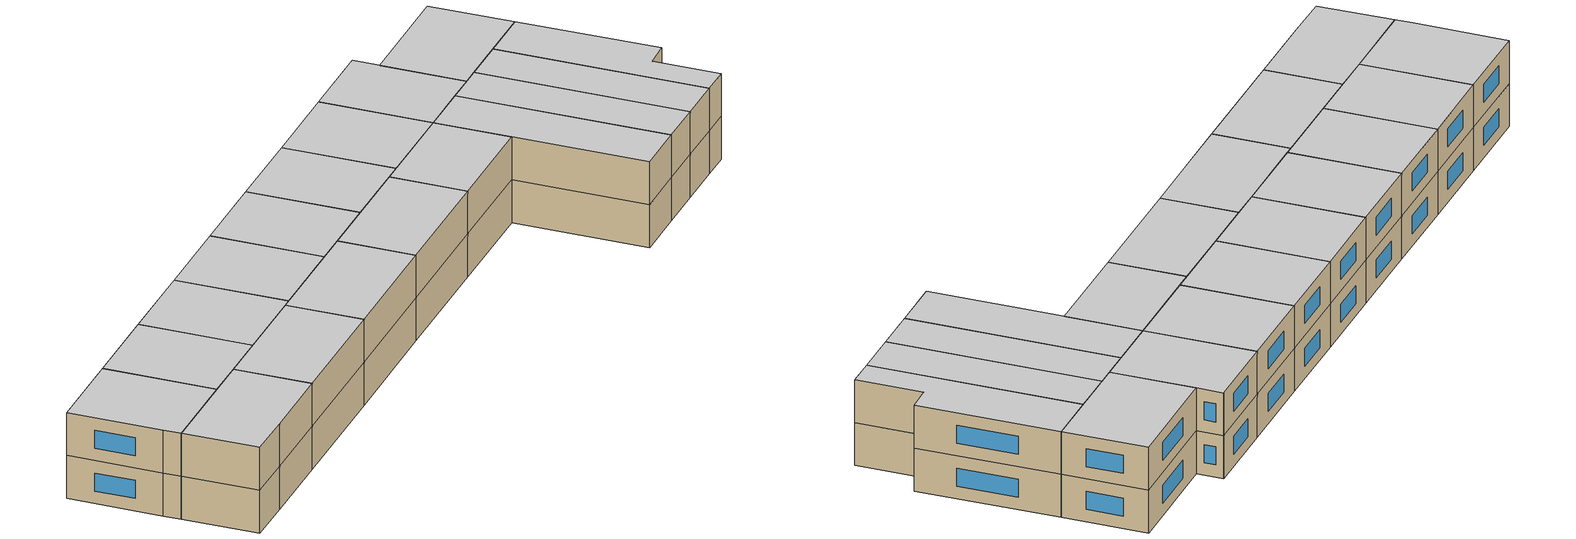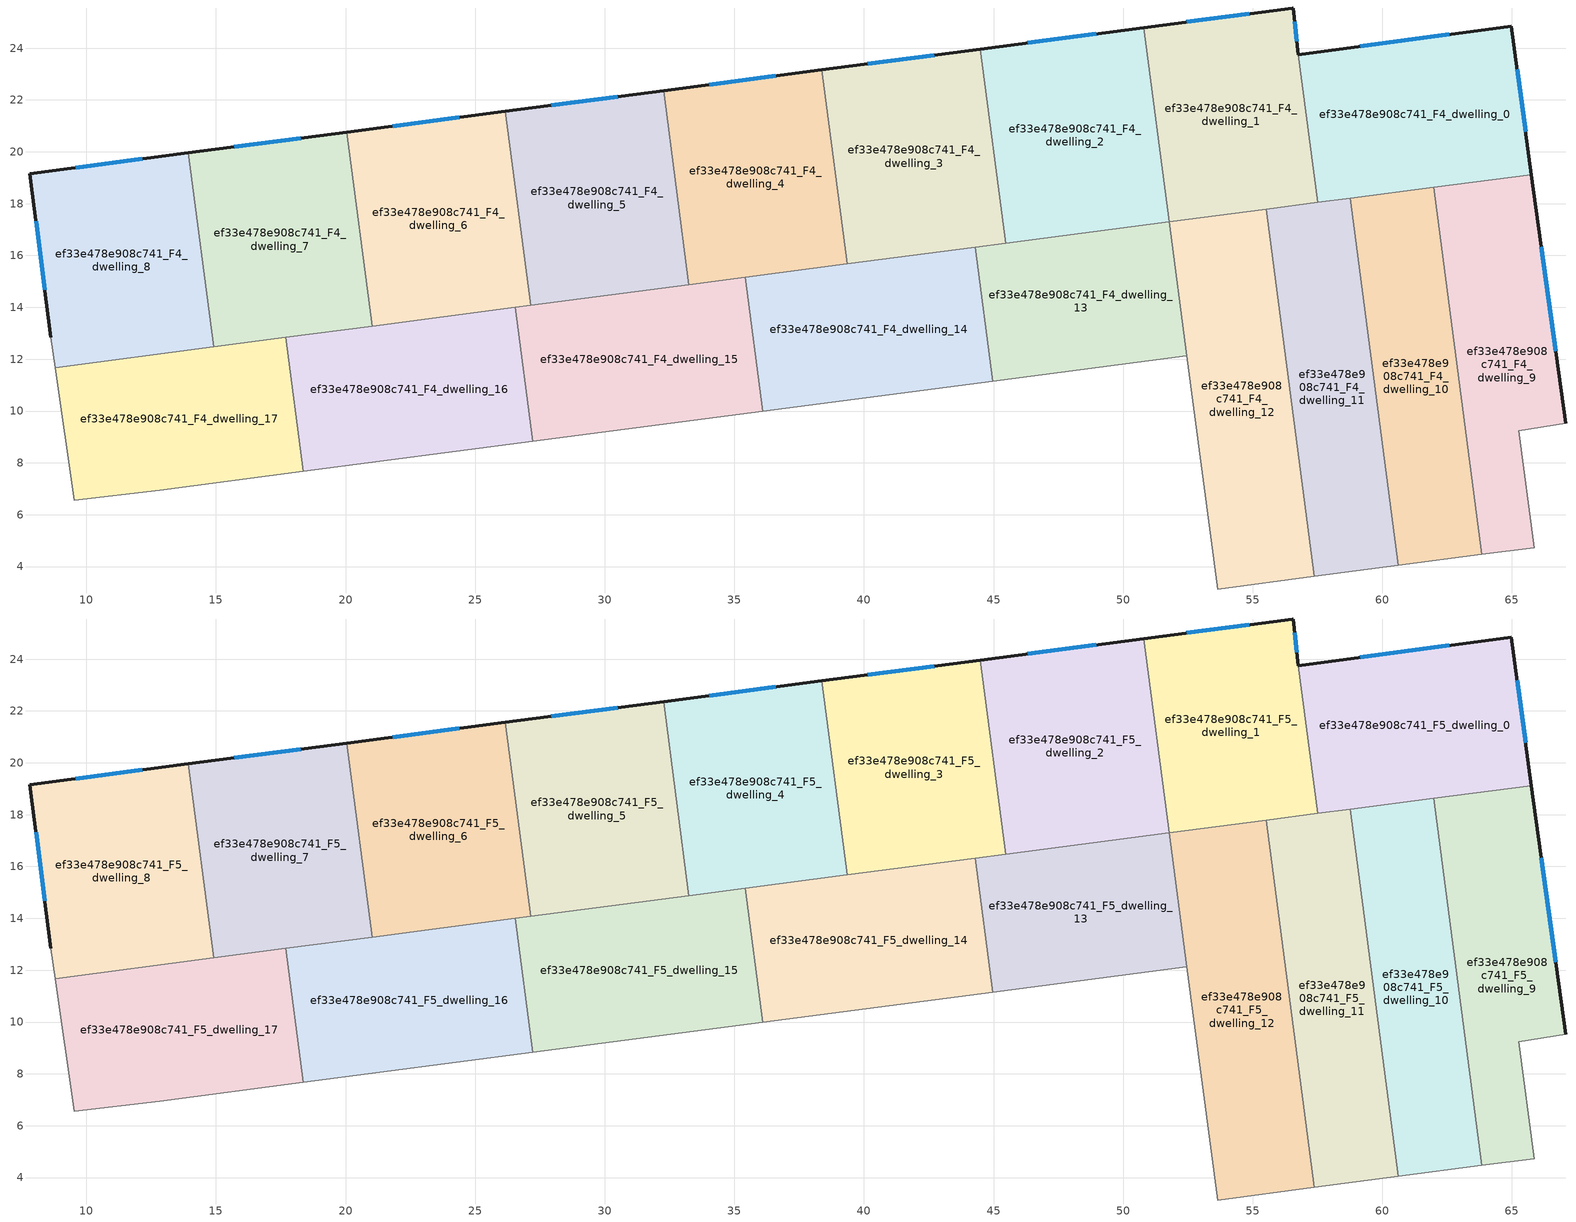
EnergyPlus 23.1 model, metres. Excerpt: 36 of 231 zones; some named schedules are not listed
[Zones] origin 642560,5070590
ef33e478e908c741_F4_dwelling_0
 floor to ef33e478e908c741_F3_dwelling_0 (EU_floor_Construction): 64.97,24.84 65.75,19.12 57.51,18.05 56.76,23.75 z12
 wall outside (EU_wall_Construction): 65.75,19.12 64.97,24.84 56.76,23.75 z12:15
 wall to ef33e478e908c741_F4_dwelling_1 (EU_wall_Construction): 56.76,23.75 57.51,18.05 z12:15
 wall to ef33e478e908c741_F4_dwelling_9 (EU_wall_Construction): 61.98,18.63 65.75,19.12 z12:15
 wall to ef33e478e908c741_F4_dwelling_10 (EU_wall_Construction): 58.75,18.21 61.98,18.63 z12:15
 wall to ef33e478e908c741_F4_dwelling_11 (EU_wall_Construction): 57.51,18.05 58.75,18.21 z12:15
 window (EU_Window_Construction): 62.59,24.53 59.14,24.07 / 65.53,20.78 65.2,23.19 z12.87:14.13
ef33e478e908c741_F4_dwelling_1
 floor to ef33e478e908c741_F3_dwelling_1 (EU_floor_Construction): 56.56,25.55 56.76,23.75 57.51,18.05 51.78,17.3 50.8,24.79 56.53,25.54 z12
 wall outside (EU_wall_Construction): 56.76,23.75 56.56,25.55 56.53,25.54 50.8,24.79 z12:15
 wall to ef33e478e908c741_F4_dwelling_2 (EU_wall_Construction): 50.8,24.79 51.78,17.3 z12:15
 wall to ef33e478e908c741_F4_dwelling_12 (EU_wall_Construction): 51.78,17.3 55.52,17.79 z12:15
 wall to ef33e478e908c741_F4_dwelling_11 (EU_wall_Construction): 55.52,17.79 57.51,18.05 z12:15
 window (EU_Window_Construction): 54.87,25.33 52.46,25.01 / 56.71,24.27 56.62,25.03 z12.87:14.13
ef33e478e908c741_F4_dwelling_10
 floor to ef33e478e908c741_F3_dwelling_10 (EU_floor_Construction): 61.98,18.63 63.84,4.46 60.61,4.04 58.75,18.21 z12
 wall to ef33e478e908c741_F4_dwelling_9 (EU_wall_Construction): 63.84,4.46 61.98,18.63 z12:15
 wall adiabatic (EU_wall_Construction): 60.61,4.04 63.84,4.46 z12:15
 wall to ef33e478e908c741_F4_dwelling_11 (EU_wall_Construction): 58.75,18.21 60.61,4.04 z12:15
ef33e478e908c741_F4_dwelling_11
 floor to ef33e478e908c741_F3_dwelling_11 (EU_floor_Construction): 58.75,18.21 60.61,4.04 57.38,3.62 55.52,17.79 z12
 wall adiabatic (EU_wall_Construction): 57.38,3.62 60.61,4.04 z12:15
 wall to ef33e478e908c741_F4_dwelling_12 (EU_wall_Construction): 55.52,17.79 57.38,3.62 z12:15
ef33e478e908c741_F4_dwelling_12
 floor to ef33e478e908c741_F3_dwelling_12 (EU_floor_Construction): 55.52,17.79 57.38,3.62 53.66,3.13 52.46,12.14 51.78,17.3 z12
 wall adiabatic (EU_wall_Construction): 52.46,12.14 53.66,3.13 57.38,3.62 z12:15
 wall to ef33e478e908c741_F4_dwelling_13 (EU_wall_Construction): 51.78,17.3 52.46,12.14 z12:15
ef33e478e908c741_F4_dwelling_13
 floor to ef33e478e908c741_F3_dwelling_13 (EU_floor_Construction): 51.78,17.3 52.46,12.14 44.96,11.16 44.29,16.32 z12
 wall adiabatic (EU_wall_Construction): 44.96,11.16 52.46,12.14 z12:15
 wall to ef33e478e908c741_F4_dwelling_14 (EU_wall_Construction): 44.29,16.32 44.96,11.16 z12:15
 wall to ef33e478e908c741_F4_dwelling_2 (EU_wall_Construction): 51.78,17.3 45.47,16.47 z12:15
 wall to ef33e478e908c741_F4_dwelling_3 (EU_wall_Construction): 45.47,16.47 44.29,16.32 z12:15
ef33e478e908c741_F4_dwelling_14
 floor to ef33e478e908c741_F3_dwelling_14 (EU_floor_Construction): 44.29,16.32 44.96,11.16 36.1,10 35.42,15.16 z12
 wall adiabatic (EU_wall_Construction): 36.1,10 44.96,11.16 z12:15
 wall to ef33e478e908c741_F4_dwelling_15 (EU_wall_Construction): 35.42,15.16 36.1,10 z12:15
 wall to ef33e478e908c741_F4_dwelling_3 (EU_wall_Construction): 44.29,16.32 39.36,15.67 z12:15
 wall to ef33e478e908c741_F4_dwelling_4 (EU_wall_Construction): 39.36,15.67 35.42,15.16 z12:15
ef33e478e908c741_F4_dwelling_15
 floor to ef33e478e908c741_F3_dwelling_15 (EU_floor_Construction): 35.42,15.16 36.1,10 27.23,8.83 26.56,14 z12
 wall adiabatic (EU_wall_Construction): 27.23,8.83 36.1,10 z12:15
 wall to ef33e478e908c741_F4_dwelling_16 (EU_wall_Construction): 26.56,14 27.23,8.83 z12:15
 wall to ef33e478e908c741_F4_dwelling_5 (EU_wall_Construction): 33.25,14.87 27.14,14.07 z12:15
 wall to ef33e478e908c741_F4_dwelling_6 (EU_wall_Construction): 27.14,14.07 26.56,14 z12:15
 wall to ef33e478e908c741_F4_dwelling_4 (EU_wall_Construction): 35.42,15.16 33.25,14.87 z12:15
ef33e478e908c741_F4_dwelling_16
 floor to ef33e478e908c741_F3_dwelling_16 (EU_floor_Construction): 26.56,14 27.23,8.83 18.37,7.67 17.69,12.84 z12
 wall adiabatic (EU_wall_Construction): 18.37,7.67 27.23,8.83 z12:15
 wall to ef33e478e908c741_F4_dwelling_17 (EU_wall_Construction): 17.69,12.84 18.37,7.67 z12:15
 wall to ef33e478e908c741_F4_dwelling_6 (EU_wall_Construction): 26.56,14 21.02,13.27 z12:15
 wall to ef33e478e908c741_F4_dwelling_7 (EU_wall_Construction): 21.02,13.27 17.69,12.84 z12:15
ef33e478e908c741_F4_dwelling_17
 floor to ef33e478e908c741_F3_dwelling_17 (EU_floor_Construction): 17.69,12.84 18.37,7.67 12.83,6.95 9.53,6.55 8.79,11.67 z12
 wall adiabatic (EU_wall_Construction): 8.79,11.67 9.53,6.55 12.83,6.95 18.37,7.67 z12:15
 wall to ef33e478e908c741_F4_dwelling_8 (EU_wall_Construction): 14.91,12.47 8.79,11.67 z12:15
 wall to ef33e478e908c741_F4_dwelling_7 (EU_wall_Construction): 17.69,12.84 14.91,12.47 z12:15
ef33e478e908c741_F4_dwelling_2
 floor to ef33e478e908c741_F3_dwelling_2 (EU_floor_Construction): 50.8,24.79 51.78,17.3 45.47,16.47 44.49,23.96 z12
 wall outside (EU_wall_Construction): 50.8,24.79 44.49,23.96 z12:15
 wall to ef33e478e908c741_F4_dwelling_3 (EU_wall_Construction): 44.49,23.96 45.47,16.47 z12:15
 window (EU_Window_Construction): 48.97,24.55 46.32,24.2 z12.87:14.13
ef33e478e908c741_F4_dwelling_3
 floor to ef33e478e908c741_F3_dwelling_3 (EU_floor_Construction): 44.49,23.96 45.47,16.47 39.36,15.67 38.38,23.16 z12
 wall outside (EU_wall_Construction): 44.49,23.96 38.38,23.16 z12:15
 wall to ef33e478e908c741_F4_dwelling_4 (EU_wall_Construction): 38.38,23.16 39.36,15.67 z12:15
 window (EU_Window_Construction): 42.72,23.73 40.15,23.4 z12.87:14.13
ef33e478e908c741_F4_dwelling_4
 floor to ef33e478e908c741_F3_dwelling_4 (EU_floor_Construction): 38.38,23.16 39.36,15.67 33.25,14.87 32.27,22.36 z12
 wall outside (EU_wall_Construction): 38.38,23.16 32.27,22.36 z12:15
 wall to ef33e478e908c741_F4_dwelling_5 (EU_wall_Construction): 32.27,22.36 33.25,14.87 z12:15
 window (EU_Window_Construction): 36.61,22.93 34.04,22.59 z12.87:14.13
ef33e478e908c741_F4_dwelling_5
 floor to ef33e478e908c741_F3_dwelling_5 (EU_floor_Construction): 32.27,22.36 33.25,14.87 27.14,14.07 26.16,21.56 z12
 wall outside (EU_wall_Construction): 32.27,22.36 26.16,21.56 z12:15
 wall to ef33e478e908c741_F4_dwelling_6 (EU_wall_Construction): 26.16,21.56 27.14,14.07 z12:15
 window (EU_Window_Construction): 30.5,22.13 27.93,21.79 z12.87:14.13
ef33e478e908c741_F4_dwelling_6
 floor to ef33e478e908c741_F3_dwelling_6 (EU_floor_Construction): 26.16,21.56 27.14,14.07 21.02,13.27 20.05,20.76 z12
 wall outside (EU_wall_Construction): 26.16,21.56 20.05,20.76 z12:15
 wall to ef33e478e908c741_F4_dwelling_7 (EU_wall_Construction): 20.05,20.76 21.02,13.27 z12:15
 window (EU_Window_Construction): 24.39,21.33 21.82,20.99 z12.87:14.13
ef33e478e908c741_F4_dwelling_7
 floor to ef33e478e908c741_F3_dwelling_7 (EU_floor_Construction): 20.05,20.76 21.02,13.27 14.91,12.47 13.93,19.96 z12
 wall outside (EU_wall_Construction): 20.05,20.76 13.93,19.96 z12:15
 wall to ef33e478e908c741_F4_dwelling_8 (EU_wall_Construction): 13.93,19.96 14.91,12.47 z12:15
 window (EU_Window_Construction): 18.27,20.53 15.7,20.19 z12.87:14.13
ef33e478e908c741_F4_dwelling_8
 floor to ef33e478e908c741_F3_dwelling_8 (EU_floor_Construction): 13.93,19.96 14.91,12.47 8.79,11.67 8.63,12.85 7.83,19.16 z12
 wall outside (EU_wall_Construction): 13.93,19.96 7.83,19.16 8.63,12.85 z12:15
 wall adiabatic (EU_wall_Construction): 8.63,12.85 8.79,11.67 z12:15
 window (EU_Window_Construction): 12.16,19.73 9.6,19.39 / 8.06,17.33 8.39,14.68 z12.87:14.13
ef33e478e908c741_F4_dwelling_9
 floor to ef33e478e908c741_F3_dwelling_9 (EU_floor_Construction): 65.75,19.12 67.07,9.53 65.27,9.23 65.86,4.73 63.84,4.46 61.98,18.63 z12
 wall outside (EU_wall_Construction): 67.07,9.53 65.75,19.12 z12:15
 wall adiabatic (EU_wall_Construction): 63.84,4.46 65.86,4.73 65.27,9.23 67.07,9.53 z12:15
 window (EU_Window_Construction): 66.69,12.31 66.13,16.34 z12.87:14.13
ef33e478e908c741_F5_dwelling_0
 floor to ef33e478e908c741_F4_dwelling_0 (EU_floor_Construction): 64.97,24.84 65.75,19.12 57.51,18.05 56.76,23.75 z15
 wall outside (EU_wall_Construction): 65.75,19.12 64.97,24.84 56.76,23.75 z15:18
 wall to ef33e478e908c741_F5_dwelling_1 (EU_wall_Construction): 56.76,23.75 57.51,18.05 z15:18
 wall to ef33e478e908c741_F5_dwelling_9 (EU_wall_Construction): 61.98,18.63 65.75,19.12 z15:18
 wall to ef33e478e908c741_F5_dwelling_10 (EU_wall_Construction): 58.75,18.21 61.98,18.63 z15:18
 wall to ef33e478e908c741_F5_dwelling_11 (EU_wall_Construction): 57.51,18.05 58.75,18.21 z15:18
 window (EU_Window_Construction): 62.59,24.53 59.14,24.07 / 65.53,20.78 65.2,23.19 z15.87:17.13
 ceiling to ef33e478e908c741_F6_dwelling_0 (EU_floor_Construction): 65.75,19.12 64.97,24.84 56.76,23.75 57.51,18.05 z18
ef33e478e908c741_F5_dwelling_1
 floor to ef33e478e908c741_F4_dwelling_1 (EU_floor_Construction): 56.56,25.55 56.76,23.75 57.51,18.05 51.78,17.3 50.8,24.79 56.53,25.54 z15
 wall outside (EU_wall_Construction): 56.76,23.75 56.56,25.55 56.53,25.54 50.8,24.79 z15:18
 wall to ef33e478e908c741_F5_dwelling_2 (EU_wall_Construction): 50.8,24.79 51.78,17.3 z15:18
 wall to ef33e478e908c741_F5_dwelling_12 (EU_wall_Construction): 51.78,17.3 55.52,17.79 z15:18
 wall to ef33e478e908c741_F5_dwelling_11 (EU_wall_Construction): 55.52,17.79 57.51,18.05 z15:18
 window (EU_Window_Construction): 54.87,25.33 52.46,25.01 / 56.71,24.27 56.62,25.03 z15.87:17.13
 ceiling to ef33e478e908c741_F6_dwelling_1 (EU_floor_Construction): 57.51,18.05 56.76,23.75 56.56,25.55 56.53,25.54 50.8,24.79 51.78,17.3 z18
ef33e478e908c741_F5_dwelling_10
 floor to ef33e478e908c741_F4_dwelling_10 (EU_floor_Construction): 61.98,18.63 63.84,4.46 60.61,4.04 58.75,18.21 z15
 wall to ef33e478e908c741_F5_dwelling_9 (EU_wall_Construction): 63.84,4.46 61.98,18.63 z15:18
 wall adiabatic (EU_wall_Construction): 60.61,4.04 63.84,4.46 z15:18
 wall to ef33e478e908c741_F5_dwelling_11 (EU_wall_Construction): 58.75,18.21 60.61,4.04 z15:18
 ceiling to ef33e478e908c741_F6_dwelling_10 (EU_floor_Construction): 63.84,4.46 61.98,18.63 58.75,18.21 60.61,4.04 z18
ef33e478e908c741_F5_dwelling_11
 floor to ef33e478e908c741_F4_dwelling_11 (EU_floor_Construction): 58.75,18.21 60.61,4.04 57.38,3.62 55.52,17.79 z15
 wall adiabatic (EU_wall_Construction): 57.38,3.62 60.61,4.04 z15:18
 wall to ef33e478e908c741_F5_dwelling_12 (EU_wall_Construction): 55.52,17.79 57.38,3.62 z15:18
 ceiling to ef33e478e908c741_F6_dwelling_11 (EU_floor_Construction): 60.61,4.04 58.75,18.21 55.52,17.79 57.38,3.62 z18
ef33e478e908c741_F5_dwelling_12
 floor to ef33e478e908c741_F4_dwelling_12 (EU_floor_Construction): 55.52,17.79 57.38,3.62 53.66,3.13 52.46,12.14 51.78,17.3 z15
 wall adiabatic (EU_wall_Construction): 52.46,12.14 53.66,3.13 57.38,3.62 z15:18
 wall to ef33e478e908c741_F5_dwelling_13 (EU_wall_Construction): 51.78,17.3 52.46,12.14 z15:18
 ceiling to ef33e478e908c741_F6_dwelling_12 (EU_floor_Construction): 57.38,3.62 55.52,17.79 51.78,17.3 52.46,12.14 53.66,3.13 z18
ef33e478e908c741_F5_dwelling_13
 floor to ef33e478e908c741_F4_dwelling_13 (EU_floor_Construction): 51.78,17.3 52.46,12.14 44.96,11.16 44.29,16.32 z15
 wall adiabatic (EU_wall_Construction): 44.96,11.16 52.46,12.14 z15:18
 wall to ef33e478e908c741_F5_dwelling_14 (EU_wall_Construction): 44.29,16.32 44.96,11.16 z15:18
 wall to ef33e478e908c741_F5_dwelling_2 (EU_wall_Construction): 51.78,17.3 45.47,16.47 z15:18
 wall to ef33e478e908c741_F5_dwelling_3 (EU_wall_Construction): 45.47,16.47 44.29,16.32 z15:18
 ceiling to ef33e478e908c741_F6_dwelling_13 (EU_floor_Construction): 52.46,12.14 51.78,17.3 44.29,16.32 44.96,11.16 z18
ef33e478e908c741_F5_dwelling_14
 floor to ef33e478e908c741_F4_dwelling_14 (EU_floor_Construction): 44.29,16.32 44.96,11.16 36.1,10 35.42,15.16 z15
 wall adiabatic (EU_wall_Construction): 36.1,10 44.96,11.16 z15:18
 wall to ef33e478e908c741_F5_dwelling_15 (EU_wall_Construction): 35.42,15.16 36.1,10 z15:18
 wall to ef33e478e908c741_F5_dwelling_3 (EU_wall_Construction): 44.29,16.32 39.36,15.67 z15:18
 wall to ef33e478e908c741_F5_dwelling_4 (EU_wall_Construction): 39.36,15.67 35.42,15.16 z15:18
 ceiling to ef33e478e908c741_F6_dwelling_14 (EU_floor_Construction): 44.96,11.16 44.29,16.32 35.42,15.16 36.1,10 z18
ef33e478e908c741_F5_dwelling_15
 floor to ef33e478e908c741_F4_dwelling_15 (EU_floor_Construction): 35.42,15.16 36.1,10 27.23,8.83 26.56,14 z15
 wall adiabatic (EU_wall_Construction): 27.23,8.83 36.1,10 z15:18
 wall to ef33e478e908c741_F5_dwelling_16 (EU_wall_Construction): 26.56,14 27.23,8.83 z15:18
 wall to ef33e478e908c741_F5_dwelling_5 (EU_wall_Construction): 33.25,14.87 27.14,14.07 z15:18
 wall to ef33e478e908c741_F5_dwelling_6 (EU_wall_Construction): 27.14,14.07 26.56,14 z15:18
 wall to ef33e478e908c741_F5_dwelling_4 (EU_wall_Construction): 35.42,15.16 33.25,14.87 z15:18
 ceiling to ef33e478e908c741_F6_dwelling_15 (EU_floor_Construction): 36.1,10 35.42,15.16 26.56,14 27.23,8.83 z18
ef33e478e908c741_F5_dwelling_16
 floor to ef33e478e908c741_F4_dwelling_16 (EU_floor_Construction): 26.56,14 27.23,8.83 18.37,7.67 17.69,12.84 z15
 wall adiabatic (EU_wall_Construction): 18.37,7.67 27.23,8.83 z15:18
 wall to ef33e478e908c741_F5_dwelling_17 (EU_wall_Construction): 17.69,12.84 18.37,7.67 z15:18
 wall to ef33e478e908c741_F5_dwelling_6 (EU_wall_Construction): 26.56,14 21.02,13.27 z15:18
 wall to ef33e478e908c741_F5_dwelling_7 (EU_wall_Construction): 21.02,13.27 17.69,12.84 z15:18
 ceiling to ef33e478e908c741_F6_dwelling_16 (EU_floor_Construction): 27.23,8.83 26.56,14 17.69,12.84 18.37,7.67 z18
ef33e478e908c741_F5_dwelling_17
 floor to ef33e478e908c741_F4_dwelling_17 (EU_floor_Construction): 17.69,12.84 18.37,7.67 12.83,6.95 9.53,6.55 8.79,11.67 z15
 wall adiabatic (EU_wall_Construction): 8.79,11.67 9.53,6.55 12.83,6.95 18.37,7.67 z15:18
 wall to ef33e478e908c741_F5_dwelling_8 (EU_wall_Construction): 14.91,12.47 8.79,11.67 z15:18
 wall to ef33e478e908c741_F5_dwelling_7 (EU_wall_Construction): 17.69,12.84 14.91,12.47 z15:18
 ceiling to ef33e478e908c741_F6_dwelling_17 (EU_floor_Construction): 18.37,7.67 17.69,12.84 8.79,11.67 9.53,6.55 12.83,6.95 z18
ef33e478e908c741_F5_dwelling_2
 floor to ef33e478e908c741_F4_dwelling_2 (EU_floor_Construction): 50.8,24.79 51.78,17.3 45.47,16.47 44.49,23.96 z15
 wall outside (EU_wall_Construction): 50.8,24.79 44.49,23.96 z15:18
 wall to ef33e478e908c741_F5_dwelling_3 (EU_wall_Construction): 44.49,23.96 45.47,16.47 z15:18
 window (EU_Window_Construction): 48.97,24.55 46.32,24.2 z15.87:17.13
 ceiling to ef33e478e908c741_F6_dwelling_2 (EU_floor_Construction): 51.78,17.3 50.8,24.79 44.49,23.96 45.47,16.47 z18
ef33e478e908c741_F5_dwelling_3
 floor to ef33e478e908c741_F4_dwelling_3 (EU_floor_Construction): 44.49,23.96 45.47,16.47 39.36,15.67 38.38,23.16 z15
 wall outside (EU_wall_Construction): 44.49,23.96 38.38,23.16 z15:18
 wall to ef33e478e908c741_F5_dwelling_4 (EU_wall_Construction): 38.38,23.16 39.36,15.67 z15:18
 window (EU_Window_Construction): 42.72,23.73 40.15,23.4 z15.87:17.13
 ceiling to ef33e478e908c741_F6_dwelling_3 (EU_floor_Construction): 45.47,16.47 44.49,23.96 38.38,23.16 39.36,15.67 z18
ef33e478e908c741_F5_dwelling_4
 floor to ef33e478e908c741_F4_dwelling_4 (EU_floor_Construction): 38.38,23.16 39.36,15.67 33.25,14.87 32.27,22.36 z15
 wall outside (EU_wall_Construction): 38.38,23.16 32.27,22.36 z15:18
 wall to ef33e478e908c741_F5_dwelling_5 (EU_wall_Construction): 32.27,22.36 33.25,14.87 z15:18
 window (EU_Window_Construction): 36.61,22.93 34.04,22.59 z15.87:17.13
 ceiling to ef33e478e908c741_F6_dwelling_4 (EU_floor_Construction): 39.36,15.67 38.38,23.16 32.27,22.36 33.25,14.87 z18
ef33e478e908c741_F5_dwelling_5
 floor to ef33e478e908c741_F4_dwelling_5 (EU_floor_Construction): 32.27,22.36 33.25,14.87 27.14,14.07 26.16,21.56 z15
 wall outside (EU_wall_Construction): 32.27,22.36 26.16,21.56 z15:18
 wall to ef33e478e908c741_F5_dwelling_6 (EU_wall_Construction): 26.16,21.56 27.14,14.07 z15:18
 window (EU_Window_Construction): 30.5,22.13 27.93,21.79 z15.87:17.13
 ceiling to ef33e478e908c741_F6_dwelling_5 (EU_floor_Construction): 33.25,14.87 32.27,22.36 26.16,21.56 27.14,14.07 z18
ef33e478e908c741_F5_dwelling_6
 floor to ef33e478e908c741_F4_dwelling_6 (EU_floor_Construction): 26.16,21.56 27.14,14.07 21.02,13.27 20.05,20.76 z15
 wall outside (EU_wall_Construction): 26.16,21.56 20.05,20.76 z15:18
 wall to ef33e478e908c741_F5_dwelling_7 (EU_wall_Construction): 20.05,20.76 21.02,13.27 z15:18
 window (EU_Window_Construction): 24.39,21.33 21.82,20.99 z15.87:17.13
 ceiling to ef33e478e908c741_F6_dwelling_6 (EU_floor_Construction): 27.14,14.07 26.16,21.56 20.05,20.76 21.02,13.27 z18
ef33e478e908c741_F5_dwelling_7
 floor to ef33e478e908c741_F4_dwelling_7 (EU_floor_Construction): 20.05,20.76 21.02,13.27 14.91,12.47 13.93,19.96 z15
 wall outside (EU_wall_Construction): 20.05,20.76 13.93,19.96 z15:18
 wall to ef33e478e908c741_F5_dwelling_8 (EU_wall_Construction): 13.93,19.96 14.91,12.47 z15:18
 window (EU_Window_Construction): 18.27,20.53 15.7,20.19 z15.87:17.13
 ceiling to ef33e478e908c741_F6_dwelling_7 (EU_floor_Construction): 21.02,13.27 20.05,20.76 13.93,19.96 14.91,12.47 z18
ef33e478e908c741_F5_dwelling_8
 floor to ef33e478e908c741_F4_dwelling_8 (EU_floor_Construction): 13.93,19.96 14.91,12.47 8.79,11.67 8.63,12.85 7.83,19.16 z15
 wall outside (EU_wall_Construction): 13.93,19.96 7.83,19.16 8.63,12.85 z15:18
 wall adiabatic (EU_wall_Construction): 8.63,12.85 8.79,11.67 z15:18
 window (EU_Window_Construction): 12.16,19.73 9.6,19.39 / 8.06,17.33 8.39,14.68 z15.87:17.13
 ceiling to ef33e478e908c741_F6_dwelling_8 (EU_floor_Construction): 14.91,12.47 13.93,19.96 7.83,19.16 8.63,12.85 8.79,11.67 z18
ef33e478e908c741_F5_dwelling_9
 floor to ef33e478e908c741_F4_dwelling_9 (EU_floor_Construction): 65.75,19.12 67.07,9.53 65.27,9.23 65.86,4.73 63.84,4.46 61.98,18.63 z15
 wall outside (EU_wall_Construction): 67.07,9.53 65.75,19.12 z15:18
 wall adiabatic (EU_wall_Construction): 63.84,4.46 65.86,4.73 65.27,9.23 67.07,9.53 z15:18
 window (EU_Window_Construction): 66.69,12.31 66.13,16.34 z15.87:17.13
 ceiling to ef33e478e908c741_F6_dwelling_9 (EU_floor_Construction): 65.86,4.73 65.27,9.23 67.07,9.53 65.75,19.12 61.98,18.63 63.84,4.46 z18
[Building]
EU S2 Campaign: North Axis=0; Terrain=City; Solar Distribution=FullExterior
[Site:Location]
Lyon-Bron: Latitude=45.75; Longitude=5; Time Zone=1; Elevation=198
[SizingPeriod:WeatherFileDays]
AnnualSizingPeriod: Begin Month=1; Begin Day of Month=1; End Month=12; End Day of Month=31; Day of Week for Start Day=Monday; Use Weather File Daylight Saving Period=No; Use Weather File Rain and Snow Indicators=No
[MATERIAL]
EU_InternalMass_Material: Roughness=MediumRough; Thickness=0.1; Conductivity=1; Density=1800; Specific Heat=900; Thermal Absorptance=0.9; Solar Absorptance=0.7; Visible Absorptance=0.7
[MATERIAL:NOMASS] Roughness=MediumRough; Thermal Absorptance=0.9; Solar Absorptance=0.7; Visible Absorptance=0.7
Name | Thermal Resistance
EU_wall_NoMass | 1.15691
EU_floor_NoMass | 1.78277
[WINDOWMATERIAL:SIMPLEGLAZINGSYSTEM]
EU_Window_SimpleGlazing: UFactor=2.71266; Solar Heat Gain Coefficient=0.75; Visible Transmittance=0.75
[CONSTRUCTION]
EU_wall_Construction: EU_wall_NoMass
EU_floor_Construction: EU_floor_NoMass
EU_Window_Construction: EU_Window_SimpleGlazing
EU_InternalMass_Construction: EU_InternalMass_Material
[ZONE] Type=1; Multiplier=1; Ceiling Height=autocalculate; Floor Area=autocalculate; Part of Total Floor Area=Yes
Name | Volume
ef33e478e908c741_F4_dwelling_0; ef33e478e908c741_F5_dwelling_0 | 143.422
ef33e478e908c741_F4_dwelling_1; ef33e478e908c741_F5_dwelling_1 | 131.086
ef33e478e908c741_F4_dwelling_10; ef33e478e908c741_F5_dwelling_10 | 139.622
ef33e478e908c741_F4_dwelling_11; ef33e478e908c741_F5_dwelling_11 | 139.666
ef33e478e908c741_F4_dwelling_12; ef33e478e908c741_F5_dwelling_12 | 161.384
ef33e478e908c741_F4_dwelling_13; ef33e478e908c741_F5_dwelling_13 | 117.94
ef33e478e908c741_F4_dwelling_14; ef33e478e908c741_F5_dwelling_14 | 139.639
ef33e478e908c741_F4_dwelling_15; ef33e478e908c741_F5_dwelling_15 | 139.651
ef33e478e908c741_F4_dwelling_16; ef33e478e908c741_F5_dwelling_16 | 139.64
ef33e478e908c741_F4_dwelling_17; ef33e478e908c741_F5_dwelling_17 | 139.644
ef33e478e908c741_F4_dwelling_2; ef33e478e908c741_F5_dwelling_2 | 144.415
ef33e478e908c741_F4_dwelling_3; ef33e478e908c741_F5_dwelling_3 | 139.658
ef33e478e908c741_F4_dwelling_4; ef33e478e908c741_F5_dwelling_4 | 139.632
ef33e478e908c741_F4_dwelling_5; ef33e478e908c741_F5_dwelling_5 | 139.638
ef33e478e908c741_F4_dwelling_6; ef33e478e908c741_F5_dwelling_6; ef33e478e908c741_F4_dwelling_7; ef33e478e908c741_F5_dwelling_7 | 139.646
ef33e478e908c741_F4_dwelling_8; ef33e478e908c741_F5_dwelling_8 | 139.653
ef33e478e908c741_F4_dwelling_9; ef33e478e908c741_F5_dwelling_9 | 139.655
[INTERNALMASS] Construction=EU_InternalMass_Construction
Name | Zone or ZoneList | Surface Area
ef33e478e908c741_F4_dwelling_0_EU_InternalMass | ef33e478e908c741_F4_dwelling_0 | 47.8076
ef33e478e908c741_F4_dwelling_1_EU_InternalMass | ef33e478e908c741_F4_dwelling_1 | 43.6956
ef33e478e908c741_F4_dwelling_2_EU_InternalMass | ef33e478e908c741_F4_dwelling_2 | 48.1387
ef33e478e908c741_F4_dwelling_3_EU_InternalMass | ef33e478e908c741_F4_dwelling_3 | 46.5526
ef33e478e908c741_F4_dwelling_4_EU_InternalMass | ef33e478e908c741_F4_dwelling_4 | 46.5438
ef33e478e908c741_F4_dwelling_5_EU_InternalMass | ef33e478e908c741_F4_dwelling_5 | 46.5459
ef33e478e908c741_F4_dwelling_6_EU_InternalMass | ef33e478e908c741_F4_dwelling_6 | 46.5487
ef33e478e908c741_F4_dwelling_7_EU_InternalMass | ef33e478e908c741_F4_dwelling_7 | 46.5488
ef33e478e908c741_F4_dwelling_8_EU_InternalMass | ef33e478e908c741_F4_dwelling_8 | 46.5511
ef33e478e908c741_F4_dwelling_9_EU_InternalMass | ef33e478e908c741_F4_dwelling_9 | 46.5516
ef33e478e908c741_F4_dwelling_10_EU_InternalMass | ef33e478e908c741_F4_dwelling_10 | 46.5407
ef33e478e908c741_F4_dwelling_11_EU_InternalMass | ef33e478e908c741_F4_dwelling_11 | 46.5549
ef33e478e908c741_F4_dwelling_12_EU_InternalMass | ef33e478e908c741_F4_dwelling_12 | 53.7947
ef33e478e908c741_F4_dwelling_13_EU_InternalMass | ef33e478e908c741_F4_dwelling_13 | 39.3134
ef33e478e908c741_F4_dwelling_14_EU_InternalMass | ef33e478e908c741_F4_dwelling_14 | 46.5467
ef33e478e908c741_F4_dwelling_15_EU_InternalMass | ef33e478e908c741_F4_dwelling_15 | 46.55
ef33e478e908c741_F4_dwelling_16_EU_InternalMass | ef33e478e908c741_F4_dwelling_16 | 46.5464
ef33e478e908c741_F4_dwelling_17_EU_InternalMass | ef33e478e908c741_F4_dwelling_17 | 46.5485
ef33e478e908c741_F5_dwelling_0_EU_InternalMass | ef33e478e908c741_F5_dwelling_0 | 47.8076
ef33e478e908c741_F5_dwelling_1_EU_InternalMass | ef33e478e908c741_F5_dwelling_1 | 43.6956
ef33e478e908c741_F5_dwelling_2_EU_InternalMass | ef33e478e908c741_F5_dwelling_2 | 48.1387
ef33e478e908c741_F5_dwelling_3_EU_InternalMass | ef33e478e908c741_F5_dwelling_3 | 46.5526
ef33e478e908c741_F5_dwelling_4_EU_InternalMass | ef33e478e908c741_F5_dwelling_4 | 46.5438
ef33e478e908c741_F5_dwelling_5_EU_InternalMass | ef33e478e908c741_F5_dwelling_5 | 46.5459
ef33e478e908c741_F5_dwelling_6_EU_InternalMass | ef33e478e908c741_F5_dwelling_6 | 46.5487
ef33e478e908c741_F5_dwelling_7_EU_InternalMass | ef33e478e908c741_F5_dwelling_7 | 46.5488
ef33e478e908c741_F5_dwelling_8_EU_InternalMass | ef33e478e908c741_F5_dwelling_8 | 46.5511
ef33e478e908c741_F5_dwelling_9_EU_InternalMass | ef33e478e908c741_F5_dwelling_9 | 46.5516
ef33e478e908c741_F5_dwelling_10_EU_InternalMass | ef33e478e908c741_F5_dwelling_10 | 46.5407
ef33e478e908c741_F5_dwelling_11_EU_InternalMass | ef33e478e908c741_F5_dwelling_11 | 46.5549
ef33e478e908c741_F5_dwelling_12_EU_InternalMass | ef33e478e908c741_F5_dwelling_12 | 53.7947
ef33e478e908c741_F5_dwelling_13_EU_InternalMass | ef33e478e908c741_F5_dwelling_13 | 39.3134
ef33e478e908c741_F5_dwelling_14_EU_InternalMass | ef33e478e908c741_F5_dwelling_14 | 46.5467
ef33e478e908c741_F5_dwelling_15_EU_InternalMass | ef33e478e908c741_F5_dwelling_15 | 46.55
ef33e478e908c741_F5_dwelling_16_EU_InternalMass | ef33e478e908c741_F5_dwelling_16 | 46.5464
ef33e478e908c741_F5_dwelling_17_EU_InternalMass | ef33e478e908c741_F5_dwelling_17 | 46.5485
[OTHEREQUIPMENT] Fuel Type=Electricity; Design Level Calculation Method=Watts/Area; Power per Zone Floor Area=1; Fraction Latent=0; Fraction Radiant=0; Fraction Lost=0; Carbon Dioxide Generation Rate=0; EndUse Subcategory=EU_Step8_InternalGains
Name | Zone or ZoneList or Space or SpaceList | Schedule
EU_Step8_InternalGain_ef33e478e908c741_F4_dwelling_0_f000 | ef33e478e908c741_F4_dwelling_0 | EU_Step8_GainSchedule_ef33e478e908c741_F4_dwelling_0_f000
EU_Step8_InternalGain_ef33e478e908c741_F4_dwelling_1_f000 | ef33e478e908c741_F4_dwelling_1 | EU_Step8_GainSchedule_ef33e478e908c741_F4_dwelling_1_f000
EU_Step8_InternalGain_ef33e478e908c741_F4_dwelling_2_f000 | ef33e478e908c741_F4_dwelling_2 | EU_Step8_GainSchedule_ef33e478e908c741_F4_dwelling_2_f000
EU_Step8_InternalGain_ef33e478e908c741_F4_dwelling_3_f000 | ef33e478e908c741_F4_dwelling_3 | EU_Step8_GainSchedule_ef33e478e908c741_F4_dwelling_3_f000
EU_Step8_InternalGain_ef33e478e908c741_F4_dwelling_4_f000 | ef33e478e908c741_F4_dwelling_4 | EU_Step8_GainSchedule_ef33e478e908c741_F4_dwelling_4_f000
EU_Step8_InternalGain_ef33e478e908c741_F4_dwelling_5_f000 | ef33e478e908c741_F4_dwelling_5 | EU_Step8_GainSchedule_ef33e478e908c741_F4_dwelling_5_f000
EU_Step8_InternalGain_ef33e478e908c741_F4_dwelling_6_f000 | ef33e478e908c741_F4_dwelling_6 | EU_Step8_GainSchedule_ef33e478e908c741_F4_dwelling_6_f000
EU_Step8_InternalGain_ef33e478e908c741_F4_dwelling_7_f000 | ef33e478e908c741_F4_dwelling_7 | EU_Step8_GainSchedule_ef33e478e908c741_F4_dwelling_7_f000
EU_Step8_InternalGain_ef33e478e908c741_F4_dwelling_8_f000 | ef33e478e908c741_F4_dwelling_8 | EU_Step8_GainSchedule_ef33e478e908c741_F4_dwelling_8_f000
EU_Step8_InternalGain_ef33e478e908c741_F4_dwelling_9_f000 | ef33e478e908c741_F4_dwelling_9 | EU_Step8_GainSchedule_ef33e478e908c741_F4_dwelling_9_f000
EU_Step8_InternalGain_ef33e478e908c741_F4_dwelling_10_f000 | ef33e478e908c741_F4_dwelling_10 | EU_Step8_GainSchedule_ef33e478e908c741_F4_dwelling_10_f000
EU_Step8_InternalGain_ef33e478e908c741_F4_dwelling_11_f000 | ef33e478e908c741_F4_dwelling_11 | EU_Step8_GainSchedule_ef33e478e908c741_F4_dwelling_11_f000
EU_Step8_InternalGain_ef33e478e908c741_F4_dwelling_12_f000 | ef33e478e908c741_F4_dwelling_12 | EU_Step8_GainSchedule_ef33e478e908c741_F4_dwelling_12_f000
EU_Step8_InternalGain_ef33e478e908c741_F4_dwelling_13_f000 | ef33e478e908c741_F4_dwelling_13 | EU_Step8_GainSchedule_ef33e478e908c741_F4_dwelling_13_f000
EU_Step8_InternalGain_ef33e478e908c741_F4_dwelling_14_f000 | ef33e478e908c741_F4_dwelling_14 | EU_Step8_GainSchedule_ef33e478e908c741_F4_dwelling_14_f000
EU_Step8_InternalGain_ef33e478e908c741_F4_dwelling_15_f000 | ef33e478e908c741_F4_dwelling_15 | EU_Step8_GainSchedule_ef33e478e908c741_F4_dwelling_15_f000
EU_Step8_InternalGain_ef33e478e908c741_F4_dwelling_16_f000 | ef33e478e908c741_F4_dwelling_16 | EU_Step8_GainSchedule_ef33e478e908c741_F4_dwelling_16_f000
EU_Step8_InternalGain_ef33e478e908c741_F4_dwelling_17_f000 | ef33e478e908c741_F4_dwelling_17 | EU_Step8_GainSchedule_ef33e478e908c741_F4_dwelling_17_f000
EU_Step8_InternalGain_ef33e478e908c741_F5_dwelling_0_f000 | ef33e478e908c741_F5_dwelling_0 | EU_Step8_GainSchedule_ef33e478e908c741_F5_dwelling_0_f000
EU_Step8_InternalGain_ef33e478e908c741_F5_dwelling_1_f000 | ef33e478e908c741_F5_dwelling_1 | EU_Step8_GainSchedule_ef33e478e908c741_F5_dwelling_1_f000
EU_Step8_InternalGain_ef33e478e908c741_F5_dwelling_2_f000 | ef33e478e908c741_F5_dwelling_2 | EU_Step8_GainSchedule_ef33e478e908c741_F5_dwelling_2_f000
EU_Step8_InternalGain_ef33e478e908c741_F5_dwelling_3_f000 | ef33e478e908c741_F5_dwelling_3 | EU_Step8_GainSchedule_ef33e478e908c741_F5_dwelling_3_f000
EU_Step8_InternalGain_ef33e478e908c741_F5_dwelling_4_f000 | ef33e478e908c741_F5_dwelling_4 | EU_Step8_GainSchedule_ef33e478e908c741_F5_dwelling_4_f000
EU_Step8_InternalGain_ef33e478e908c741_F5_dwelling_5_f000 | ef33e478e908c741_F5_dwelling_5 | EU_Step8_GainSchedule_ef33e478e908c741_F5_dwelling_5_f000
EU_Step8_InternalGain_ef33e478e908c741_F5_dwelling_6_f000 | ef33e478e908c741_F5_dwelling_6 | EU_Step8_GainSchedule_ef33e478e908c741_F5_dwelling_6_f000
EU_Step8_InternalGain_ef33e478e908c741_F5_dwelling_7_f000 | ef33e478e908c741_F5_dwelling_7 | EU_Step8_GainSchedule_ef33e478e908c741_F5_dwelling_7_f000
EU_Step8_InternalGain_ef33e478e908c741_F5_dwelling_8_f000 | ef33e478e908c741_F5_dwelling_8 | EU_Step8_GainSchedule_ef33e478e908c741_F5_dwelling_8_f000
EU_Step8_InternalGain_ef33e478e908c741_F5_dwelling_9_f000 | ef33e478e908c741_F5_dwelling_9 | EU_Step8_GainSchedule_ef33e478e908c741_F5_dwelling_9_f000
EU_Step8_InternalGain_ef33e478e908c741_F5_dwelling_10_f000 | ef33e478e908c741_F5_dwelling_10 | EU_Step8_GainSchedule_ef33e478e908c741_F5_dwelling_10_f000
EU_Step8_InternalGain_ef33e478e908c741_F5_dwelling_11_f000 | ef33e478e908c741_F5_dwelling_11 | EU_Step8_GainSchedule_ef33e478e908c741_F5_dwelling_11_f000
EU_Step8_InternalGain_ef33e478e908c741_F5_dwelling_12_f000 | ef33e478e908c741_F5_dwelling_12 | EU_Step8_GainSchedule_ef33e478e908c741_F5_dwelling_12_f000
EU_Step8_InternalGain_ef33e478e908c741_F5_dwelling_13_f000 | ef33e478e908c741_F5_dwelling_13 | EU_Step8_GainSchedule_ef33e478e908c741_F5_dwelling_13_f000
EU_Step8_InternalGain_ef33e478e908c741_F5_dwelling_14_f000 | ef33e478e908c741_F5_dwelling_14 | EU_Step8_GainSchedule_ef33e478e908c741_F5_dwelling_14_f000
EU_Step8_InternalGain_ef33e478e908c741_F5_dwelling_15_f000 | ef33e478e908c741_F5_dwelling_15 | EU_Step8_GainSchedule_ef33e478e908c741_F5_dwelling_15_f000
EU_Step8_InternalGain_ef33e478e908c741_F5_dwelling_16_f000 | ef33e478e908c741_F5_dwelling_16 | EU_Step8_GainSchedule_ef33e478e908c741_F5_dwelling_16_f000
EU_Step8_InternalGain_ef33e478e908c741_F5_dwelling_17_f000 | ef33e478e908c741_F5_dwelling_17 | EU_Step8_GainSchedule_ef33e478e908c741_F5_dwelling_17_f000
[ZONEVENTILATION:DESIGNFLOWRATE] Schedule=EU_AlwaysOn; Design Flow Rate Calculation Method=AirChanges/Hour; Air Changes per Hour=0.551728; Ventilation Type=Natural; Fan Pressure Rise=0; Fan Total Efficiency=1; Constant Term Coefficient=1; Temperature Term Coefficient=0; Velocity Term Coefficient=0; Velocity Squared Term Coefficient=0; Minimum Indoor Temperature=-100; Maximum Indoor Temperature=100; Delta Temperature=-100; Minimum Outdoor Temperature=-100; Maximum Outdoor Temperature=100; Maximum Wind Speed=40
Name | Zone or ZoneList or Space or SpaceList
EU_ConstantAir_ef33e478e908c741_F4_dwelling_0 | ef33e478e908c741_F4_dwelling_0
EU_ConstantAir_ef33e478e908c741_F4_dwelling_1 | ef33e478e908c741_F4_dwelling_1
EU_ConstantAir_ef33e478e908c741_F4_dwelling_2 | ef33e478e908c741_F4_dwelling_2
EU_ConstantAir_ef33e478e908c741_F4_dwelling_3 | ef33e478e908c741_F4_dwelling_3
EU_ConstantAir_ef33e478e908c741_F4_dwelling_4 | ef33e478e908c741_F4_dwelling_4
EU_ConstantAir_ef33e478e908c741_F4_dwelling_5 | ef33e478e908c741_F4_dwelling_5
EU_ConstantAir_ef33e478e908c741_F4_dwelling_6 | ef33e478e908c741_F4_dwelling_6
EU_ConstantAir_ef33e478e908c741_F4_dwelling_7 | ef33e478e908c741_F4_dwelling_7
EU_ConstantAir_ef33e478e908c741_F4_dwelling_8 | ef33e478e908c741_F4_dwelling_8
EU_ConstantAir_ef33e478e908c741_F4_dwelling_9 | ef33e478e908c741_F4_dwelling_9
EU_ConstantAir_ef33e478e908c741_F4_dwelling_10 | ef33e478e908c741_F4_dwelling_10
EU_ConstantAir_ef33e478e908c741_F4_dwelling_11 | ef33e478e908c741_F4_dwelling_11
EU_ConstantAir_ef33e478e908c741_F4_dwelling_12 | ef33e478e908c741_F4_dwelling_12
EU_ConstantAir_ef33e478e908c741_F4_dwelling_13 | ef33e478e908c741_F4_dwelling_13
EU_ConstantAir_ef33e478e908c741_F4_dwelling_14 | ef33e478e908c741_F4_dwelling_14
EU_ConstantAir_ef33e478e908c741_F4_dwelling_15 | ef33e478e908c741_F4_dwelling_15
EU_ConstantAir_ef33e478e908c741_F4_dwelling_16 | ef33e478e908c741_F4_dwelling_16
EU_ConstantAir_ef33e478e908c741_F4_dwelling_17 | ef33e478e908c741_F4_dwelling_17
EU_ConstantAir_ef33e478e908c741_F5_dwelling_0 | ef33e478e908c741_F5_dwelling_0
EU_ConstantAir_ef33e478e908c741_F5_dwelling_1 | ef33e478e908c741_F5_dwelling_1
EU_ConstantAir_ef33e478e908c741_F5_dwelling_2 | ef33e478e908c741_F5_dwelling_2
EU_ConstantAir_ef33e478e908c741_F5_dwelling_3 | ef33e478e908c741_F5_dwelling_3
EU_ConstantAir_ef33e478e908c741_F5_dwelling_4 | ef33e478e908c741_F5_dwelling_4
EU_ConstantAir_ef33e478e908c741_F5_dwelling_5 | ef33e478e908c741_F5_dwelling_5
EU_ConstantAir_ef33e478e908c741_F5_dwelling_6 | ef33e478e908c741_F5_dwelling_6
EU_ConstantAir_ef33e478e908c741_F5_dwelling_7 | ef33e478e908c741_F5_dwelling_7
EU_ConstantAir_ef33e478e908c741_F5_dwelling_8 | ef33e478e908c741_F5_dwelling_8
EU_ConstantAir_ef33e478e908c741_F5_dwelling_9 | ef33e478e908c741_F5_dwelling_9
EU_ConstantAir_ef33e478e908c741_F5_dwelling_10 | ef33e478e908c741_F5_dwelling_10
EU_ConstantAir_ef33e478e908c741_F5_dwelling_11 | ef33e478e908c741_F5_dwelling_11
EU_ConstantAir_ef33e478e908c741_F5_dwelling_12 | ef33e478e908c741_F5_dwelling_12
EU_ConstantAir_ef33e478e908c741_F5_dwelling_13 | ef33e478e908c741_F5_dwelling_13
EU_ConstantAir_ef33e478e908c741_F5_dwelling_14 | ef33e478e908c741_F5_dwelling_14
EU_ConstantAir_ef33e478e908c741_F5_dwelling_15 | ef33e478e908c741_F5_dwelling_15
EU_ConstantAir_ef33e478e908c741_F5_dwelling_16 | ef33e478e908c741_F5_dwelling_16
EU_ConstantAir_ef33e478e908c741_F5_dwelling_17 | ef33e478e908c741_F5_dwelling_17
[HVACTEMPLATE:ZONE:IDEALLOADSAIRSYSTEM] System Availability Schedule=EU_AlwaysOn; Maximum Heating Supply Air Temperature=50; Minimum Cooling Supply Air Temperature=13; Maximum Heating Supply Air Humidity Ratio=0.0156; Minimum Cooling Supply Air Humidity Ratio=0.0077; Heating Limit=NoLimit; Cooling Limit=NoLimit; Heating Availability Schedule=EU_AlwaysOn; Cooling Availability Schedule=EU_CoolingOff; Dehumidification Control Type=ConstantSensibleHeatRatio; Cooling Sensible Heat Ratio=0.7; Dehumidification Setpoint=60; Humidification Control Type=None; Humidification Setpoint=30; Outdoor Air Method=None; Outdoor Air Flow Rate per Person=0.00944; Outdoor Air Flow Rate per Zone Floor Area=0; Outdoor Air Flow Rate per Zone=0; Demand Controlled Ventilation Type=None; Outdoor Air Economizer Type=NoEconomizer; Heat Recovery Type=None; Sensible Heat Recovery Effectiveness=0.7; Latent Heat Recovery Effectiveness=0.65
Name | Template Thermostat
ef33e478e908c741_F4_dwelling_0 | EU_HeatOnly_ef33e478e908c741_F4_dwelling_0
ef33e478e908c741_F4_dwelling_1 | EU_HeatOnly_ef33e478e908c741_F4_dwelling_1
ef33e478e908c741_F4_dwelling_2 | EU_HeatOnly_ef33e478e908c741_F4_dwelling_2
ef33e478e908c741_F4_dwelling_3 | EU_HeatOnly_ef33e478e908c741_F4_dwelling_3
ef33e478e908c741_F4_dwelling_4 | EU_HeatOnly_ef33e478e908c741_F4_dwelling_4
ef33e478e908c741_F4_dwelling_5 | EU_HeatOnly_ef33e478e908c741_F4_dwelling_5
ef33e478e908c741_F4_dwelling_6 | EU_HeatOnly_ef33e478e908c741_F4_dwelling_6
ef33e478e908c741_F4_dwelling_7 | EU_HeatOnly_ef33e478e908c741_F4_dwelling_7
ef33e478e908c741_F4_dwelling_8 | EU_HeatOnly_ef33e478e908c741_F4_dwelling_8
ef33e478e908c741_F4_dwelling_9 | EU_HeatOnly_ef33e478e908c741_F4_dwelling_9
ef33e478e908c741_F4_dwelling_10 | EU_HeatOnly_ef33e478e908c741_F4_dwelling_10
ef33e478e908c741_F4_dwelling_11 | EU_HeatOnly_ef33e478e908c741_F4_dwelling_11
ef33e478e908c741_F4_dwelling_12 | EU_HeatOnly_ef33e478e908c741_F4_dwelling_12
ef33e478e908c741_F4_dwelling_13 | EU_HeatOnly_ef33e478e908c741_F4_dwelling_13
ef33e478e908c741_F4_dwelling_14 | EU_HeatOnly_ef33e478e908c741_F4_dwelling_14
ef33e478e908c741_F4_dwelling_15 | EU_HeatOnly_ef33e478e908c741_F4_dwelling_15
ef33e478e908c741_F4_dwelling_16 | EU_HeatOnly_ef33e478e908c741_F4_dwelling_16
ef33e478e908c741_F4_dwelling_17 | EU_HeatOnly_ef33e478e908c741_F4_dwelling_17
ef33e478e908c741_F5_dwelling_0 | EU_HeatOnly_ef33e478e908c741_F5_dwelling_0
ef33e478e908c741_F5_dwelling_1 | EU_HeatOnly_ef33e478e908c741_F5_dwelling_1
ef33e478e908c741_F5_dwelling_2 | EU_HeatOnly_ef33e478e908c741_F5_dwelling_2
ef33e478e908c741_F5_dwelling_3 | EU_HeatOnly_ef33e478e908c741_F5_dwelling_3
ef33e478e908c741_F5_dwelling_4 | EU_HeatOnly_ef33e478e908c741_F5_dwelling_4
ef33e478e908c741_F5_dwelling_5 | EU_HeatOnly_ef33e478e908c741_F5_dwelling_5
ef33e478e908c741_F5_dwelling_6 | EU_HeatOnly_ef33e478e908c741_F5_dwelling_6
ef33e478e908c741_F5_dwelling_7 | EU_HeatOnly_ef33e478e908c741_F5_dwelling_7
ef33e478e908c741_F5_dwelling_8 | EU_HeatOnly_ef33e478e908c741_F5_dwelling_8
ef33e478e908c741_F5_dwelling_9 | EU_HeatOnly_ef33e478e908c741_F5_dwelling_9
ef33e478e908c741_F5_dwelling_10 | EU_HeatOnly_ef33e478e908c741_F5_dwelling_10
ef33e478e908c741_F5_dwelling_11 | EU_HeatOnly_ef33e478e908c741_F5_dwelling_11
ef33e478e908c741_F5_dwelling_12 | EU_HeatOnly_ef33e478e908c741_F5_dwelling_12
ef33e478e908c741_F5_dwelling_13 | EU_HeatOnly_ef33e478e908c741_F5_dwelling_13
ef33e478e908c741_F5_dwelling_14 | EU_HeatOnly_ef33e478e908c741_F5_dwelling_14
ef33e478e908c741_F5_dwelling_15 | EU_HeatOnly_ef33e478e908c741_F5_dwelling_15
ef33e478e908c741_F5_dwelling_16 | EU_HeatOnly_ef33e478e908c741_F5_dwelling_16
ef33e478e908c741_F5_dwelling_17 | EU_HeatOnly_ef33e478e908c741_F5_dwelling_17
[SIZING:ZONE] Zone Cooling Design Supply Air Temperature Input Method=SupplyAirTemperature; Zone Cooling Design Supply Air Temperature=13; Zone Heating Design Supply Air Temperature Input Method=SupplyAirTemperature; Zone Heating Design Supply Air Temperature=50; Zone Cooling Design Supply Air Humidity Ratio=0.008; Zone Heating Design Supply Air Humidity Ratio=0.008; Cooling Design Air Flow Method=DesignDay; Cooling Design Air Flow Rate=0; Cooling Minimum Air Flow per Zone Floor Area=0.000762; Cooling Minimum Air Flow=0; Cooling Minimum Air Flow Fraction=0.2; Heating Design Air Flow Method=DesignDay; Heating Design Air Flow Rate=0; Heating Maximum Air Flow per Zone Floor Area=0.002032; Heating Maximum Air Flow=0.141576; Heating Maximum Air Flow Fraction=0.3; Account for Dedicated Outdoor Air System=No; Dedicated Outdoor Air System Control Strategy=NeutralSupplyAir; Dedicated Outdoor Air Low Setpoint Temperature for Design=autosize; Dedicated Outdoor Air High Setpoint Temperature for Design=autosize; Zone Load Sizing Method=Sensible Load Only No Latent Load; Zone Latent Cooling Design Supply Air Humidity Ratio Input Method=HumidityRatioDifference; Zone Cooling Design Supply Air Humidity Ratio Difference=0.005; Zone Latent Heating Design Supply Air Humidity Ratio Input Method=HumidityRatioDifference; Zone Humidification Design Supply Air Humidity Ratio Difference=0.005
ef33e478e908c741_F4_dwelling_0; ef33e478e908c741_F4_dwelling_1; ef33e478e908c741_F4_dwelling_2; ef33e478e908c741_F4_dwelling_3; ef33e478e908c741_F4_dwelling_4; ef33e478e908c741_F4_dwelling_5; ef33e478e908c741_F4_dwelling_6; ef33e478e908c741_F4_dwelling_7; ef33e478e908c741_F4_dwelling_8; ef33e478e908c741_F4_dwelling_9; ef33e478e908c741_F4_dwelling_10; ef33e478e908c741_F4_dwelling_11; ef33e478e908c741_F4_dwelling_12; ef33e478e908c741_F4_dwelling_13; ef33e478e908c741_F4_dwelling_14; ef33e478e908c741_F4_dwelling_15; ef33e478e908c741_F4_dwelling_16; ef33e478e908c741_F4_dwelling_17; ef33e478e908c741_F5_dwelling_0; ef33e478e908c741_F5_dwelling_1; ef33e478e908c741_F5_dwelling_2; ef33e478e908c741_F5_dwelling_3; ef33e478e908c741_F5_dwelling_4; ef33e478e908c741_F5_dwelling_5; ef33e478e908c741_F5_dwelling_6; ef33e478e908c741_F5_dwelling_7; ef33e478e908c741_F5_dwelling_8; ef33e478e908c741_F5_dwelling_9; ef33e478e908c741_F5_dwelling_10; ef33e478e908c741_F5_dwelling_11; ef33e478e908c741_F5_dwelling_12; ef33e478e908c741_F5_dwelling_13; ef33e478e908c741_F5_dwelling_14; ef33e478e908c741_F5_dwelling_15; ef33e478e908c741_F5_dwelling_16; ef33e478e908c741_F5_dwelling_17
[SCHEDULE:FILE] Column Number=1; Rows to Skip at Top=0; Number of Hours of Data=8760; Column Separator=Comma; Interpolate to Timestep=No; Minutes per Item=60; Adjust Schedule for Daylight Savings=Yes
Name | File
EU_Step8_GainSchedule_ef33e478e908c741_F4_dwelling_0_f000 | ../../schedules/ef33e478e908c741/ef33e478e908c741_F4_dwelling_0_f000_gain.csv
EU_Step8_GainSchedule_ef33e478e908c741_F4_dwelling_1_f000 | ../../schedules/ef33e478e908c741/ef33e478e908c741_F4_dwelling_1_f000_gain.csv
EU_Step8_GainSchedule_ef33e478e908c741_F4_dwelling_2_f000 | ../../schedules/ef33e478e908c741/ef33e478e908c741_F4_dwelling_2_f000_gain.csv
EU_Step8_GainSchedule_ef33e478e908c741_F4_dwelling_3_f000 | ../../schedules/ef33e478e908c741/ef33e478e908c741_F4_dwelling_3_f000_gain.csv
EU_Step8_GainSchedule_ef33e478e908c741_F4_dwelling_4_f000 | ../../schedules/ef33e478e908c741/ef33e478e908c741_F4_dwelling_4_f000_gain.csv
EU_Step8_GainSchedule_ef33e478e908c741_F4_dwelling_5_f000 | ../../schedules/ef33e478e908c741/ef33e478e908c741_F4_dwelling_5_f000_gain.csv
EU_Step8_GainSchedule_ef33e478e908c741_F4_dwelling_6_f000 | ../../schedules/ef33e478e908c741/ef33e478e908c741_F4_dwelling_6_f000_gain.csv
EU_Step8_GainSchedule_ef33e478e908c741_F4_dwelling_7_f000 | ../../schedules/ef33e478e908c741/ef33e478e908c741_F4_dwelling_7_f000_gain.csv
EU_Step8_GainSchedule_ef33e478e908c741_F4_dwelling_8_f000 | ../../schedules/ef33e478e908c741/ef33e478e908c741_F4_dwelling_8_f000_gain.csv
EU_Step8_GainSchedule_ef33e478e908c741_F4_dwelling_9_f000 | ../../schedules/ef33e478e908c741/ef33e478e908c741_F4_dwelling_9_f000_gain.csv
EU_Step8_GainSchedule_ef33e478e908c741_F4_dwelling_10_f000 | ../../schedules/ef33e478e908c741/ef33e478e908c741_F4_dwelling_10_f000_gain.csv
EU_Step8_GainSchedule_ef33e478e908c741_F4_dwelling_11_f000 | ../../schedules/ef33e478e908c741/ef33e478e908c741_F4_dwelling_11_f000_gain.csv
EU_Step8_GainSchedule_ef33e478e908c741_F4_dwelling_12_f000 | ../../schedules/ef33e478e908c741/ef33e478e908c741_F4_dwelling_12_f000_gain.csv
EU_Step8_GainSchedule_ef33e478e908c741_F4_dwelling_13_f000 | ../../schedules/ef33e478e908c741/ef33e478e908c741_F4_dwelling_13_f000_gain.csv
EU_Step8_GainSchedule_ef33e478e908c741_F4_dwelling_14_f000 | ../../schedules/ef33e478e908c741/ef33e478e908c741_F4_dwelling_14_f000_gain.csv
EU_Step8_GainSchedule_ef33e478e908c741_F4_dwelling_15_f000 | ../../schedules/ef33e478e908c741/ef33e478e908c741_F4_dwelling_15_f000_gain.csv
EU_Step8_GainSchedule_ef33e478e908c741_F4_dwelling_16_f000 | ../../schedules/ef33e478e908c741/ef33e478e908c741_F4_dwelling_16_f000_gain.csv
EU_Step8_GainSchedule_ef33e478e908c741_F4_dwelling_17_f000 | ../../schedules/ef33e478e908c741/ef33e478e908c741_F4_dwelling_17_f000_gain.csv
EU_Step8_GainSchedule_ef33e478e908c741_F5_dwelling_0_f000 | ../../schedules/ef33e478e908c741/ef33e478e908c741_F5_dwelling_0_f000_gain.csv
EU_Step8_GainSchedule_ef33e478e908c741_F5_dwelling_1_f000 | ../../schedules/ef33e478e908c741/ef33e478e908c741_F5_dwelling_1_f000_gain.csv
EU_Step8_GainSchedule_ef33e478e908c741_F5_dwelling_2_f000 | ../../schedules/ef33e478e908c741/ef33e478e908c741_F5_dwelling_2_f000_gain.csv
EU_Step8_GainSchedule_ef33e478e908c741_F5_dwelling_3_f000 | ../../schedules/ef33e478e908c741/ef33e478e908c741_F5_dwelling_3_f000_gain.csv
